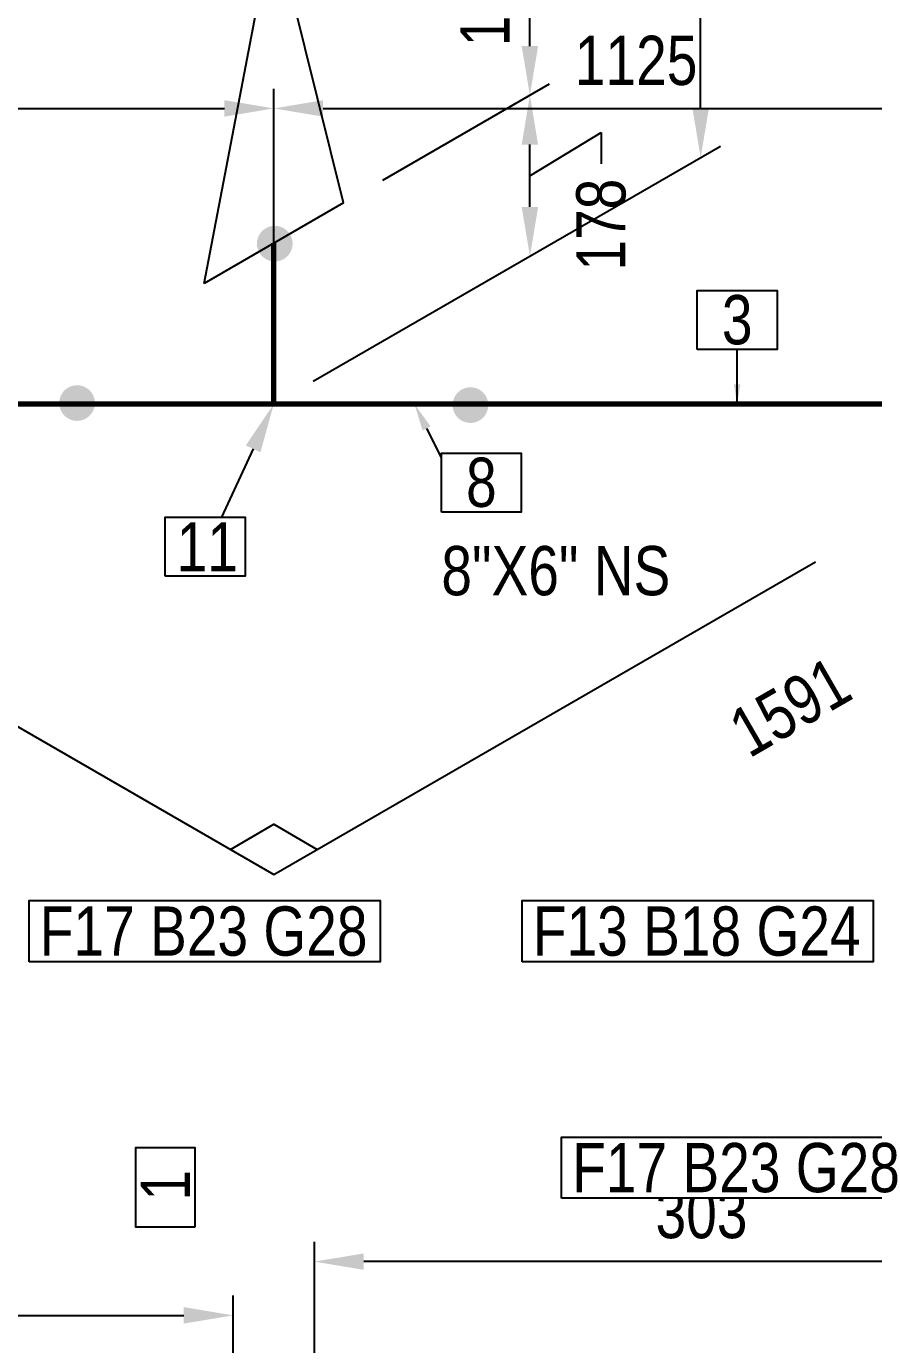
# Model space of a CAD drawing. Header units: millimetres. Extents: x 0 to 594, y 0 to 420.
# Drawn here: x 256.2 to 299.1, y 213 to 279.9 of the extents above; entities that cross this region are included whole.
import ezdxf
from ezdxf import colors
from ezdxf.entities.mleader import LeaderData, LeaderLine
from ezdxf.enums import TextEntityAlignment as Align
from ezdxf.math import Vec2, Vec3

# ---------------------------------------------------------------- set-up
doc = ezdxf.new("R2010")
doc.units = ezdxf.units.MM
doc.header["$LTSCALE"] = 0.25
for name, color, linetype in [('기울이기 상자', 7, 'Continuous'), ('기호', 4, 'Continuous'), ('용접', 1, 'Continuous'), ('주석', 7, 'Continuous'), ('치수', 1, 'Continuous')]:
    doc.layers.add(name, color=color, linetype=linetype)
doc.layers.add('파이프', color=3, linetype='Continuous', lineweight=70)
doc.styles.add('AdskIsoAnnotation', font='arial.ttf', dxfattribs={"width": 0.8, "height": 1})
doc.styles.add('AdskIsoMetric', font='arial.ttf', dxfattribs={"width": 0.8, "height": 2.5})
doc.styles.add('AdskIsoMetric-30', font='arial.ttf', dxfattribs={"width": 0.8, "height": 2.5})
doc.styles.add('AdskIsoMetric30', font='arial.ttf', dxfattribs={"width": 0.8, "oblique": 30, "height": 2.5})
doc.styles.get("Standard").update_dxf_attribs({"font": 'arial.ttf'})
doc.dimstyles.new('AdskIsoMetric', dxfattribs={"dimtxt": 2.5, "dimasz": 2.5, "dimexe": 1, "dimexo": 2, "dimgap": 0.8, "dimtad": 1, "dimdec": 0, "dimrnd": 1, "dimzin": 0, "dimdsep": 46, "dimtxsty": 'AdskIsoMetric', "dimcen": 0, "dimclrt": 7, "dimadec": 0, "dimazin": 0, "dimtfac": 1, "dimtdec": 0, "dimtmove": 1, "dimatfit": 3, "dimfxl": 0, "dimfrac": 2, "dimtolj": 1, "dimtzin": 0, "dimarcsym": 0})

# ---------------------------------------------------------------- blocks, each defined once
blk = doc.blocks.new('리듀서 CONC-1-IsoRight')
at = {"color": 0, "linetype": 'ByBlock', "lineweight": -2, "extrusion": (0.707107, 0.408248, -0.57735)}
for p, q in [((-0.2652, 0.2041), (-0.2652, 0.1021)), ((0.2652, 0.051), (-0.2652, 0.2041)), ((0.2652, -0.3572), (-0.2652, 0.1021)), ((0.2652, 0.051), (0.2652, -0.3572))]:
    blk.add_line(p, q, dxfattribs=at)
blk = doc.blocks.new('*D92')
at = {"layer": 'Defpoints', "color": 0}
for p in [(270.762, 217.231), (270.762, 202.231), (310.028, 202.231)]:
    blk.add_point(p, dxfattribs=at)
at = {"layer": '치수', "color": 0, "lineweight": -2}
for p, q in [((270.762, 204.231), (270.762, 218.231)), ((310.028, 204.231), (310.028, 218.231)), ((307.528, 217.231), (273.262, 217.231))]:
    blk.add_line(p, q, dxfattribs=at)
at = {"layer": '치수', "color": 0}
for points in [[(273.262, 217.647), (273.262, 216.814), (270.762, 217.231)], [(307.528, 217.647), (307.528, 216.814), (310.028, 217.231)]]:
    blk.add_solid(points, dxfattribs=at)
at = {"layer": '치수', "color": 7, "insert": (290.395, 219.651), "char_height": 2.5, "attachment_point": 5, "rotation": 359.99998, "style": 'AdskIsoMetric'}
blk.add_mtext('\\A1;303', dxfattribs=at)
blk = doc.blocks.new('*D94')
at = {"layer": 'Defpoints', "color": 0}
for p in [(266.64, 214.505), (227.374, 199.505), (266.64, 199.505)]:
    blk.add_point(p, dxfattribs=at)
at = {"layer": '치수', "color": 0, "lineweight": -2}
for p, q in [((227.374, 201.505), (227.374, 215.505)), ((266.64, 201.505), (266.64, 215.505)), ((229.874, 214.505), (264.14, 214.505))]:
    blk.add_line(p, q, dxfattribs=at)
at = {"layer": '치수', "color": 0}
for points in [[(229.874, 214.922), (229.874, 214.088), (227.374, 214.505)], [(264.14, 214.922), (264.14, 214.088), (266.64, 214.505)]]:
    blk.add_solid(points, dxfattribs=at)
at = {"layer": '치수', "color": 7, "insert": (247.007, 216.925), "char_height": 2.5, "attachment_point": 5, "style": 'AdskIsoMetric'}
blk.add_mtext('\\A1;303', dxfattribs=at)
blk = doc.blocks.new('*D106')
at = {"layer": 'Defpoints', "color": 0}
for p in [(281.692, 276.401), (272.237, 270.942), (268.701, 260.736)]:
    blk.add_point(p, dxfattribs=at)
at = {"layer": '치수', "color": 0, "lineweight": -2}
for p, q in [((274.237, 272.097), (282.692, 276.978)), ((281.692, 272.318), (285.307, 274.52)), ((285.307, 274.52), (285.307, 272.92)), ((281.692, 270.736), (281.692, 273.901)), ((270.701, 261.891), (282.692, 268.813))]:
    blk.add_line(p, q, dxfattribs=at)
at = {"layer": '치수', "color": 0}
for points in [[(281.275, 273.901), (282.108, 273.901), (281.692, 276.401)], [(281.275, 270.736), (282.108, 270.736), (281.692, 268.236)]]:
    blk.add_solid(points, dxfattribs=at)
at = {"layer": '치수', "color": 7, "insert": (285.307, 269.838), "char_height": 2.5, "attachment_point": 5, "rotation": 90, "style": 'AdskIsoMetric-30'}
blk.add_mtext('\\A1;178', dxfattribs=at)
blk = doc.blocks.new('*D87')
at = {"layer": 'Defpoints', "color": 0}
for p in [(281.692, 288.648), (272.237, 283.189), (272.237, 270.942)]:
    blk.add_point(p, dxfattribs=at)
at = {"layer": '치수', "color": 0, "lineweight": -2}
for p, q in [((274.237, 284.344), (282.692, 289.226)), ((281.692, 278.901), (281.692, 286.148)), ((274.237, 272.097), (282.692, 276.978))]:
    blk.add_line(p, q, dxfattribs=at)
at = {"layer": '치수', "color": 0}
for points in [[(281.275, 286.148), (282.108, 286.148), (281.692, 288.648)], [(281.275, 278.901), (282.108, 278.901), (281.692, 276.401)]]:
    blk.add_solid(points, dxfattribs=at)
at = {"layer": '치수', "color": 7, "insert": (279.425, 281.216), "char_height": 2.5, "attachment_point": 5, "rotation": 90, "style": 'AdskIsoMetric-30'}
blk.add_mtext('\\A1;152', dxfattribs=at)
blk = doc.blocks.new('*D109')
at = {"layer": 'Defpoints', "color": 0}
for p in [(290.352, 313.091), (268.701, 300.591), (268.701, 260.736)]:
    blk.add_point(p, dxfattribs=at)
at = {"layer": '치수', "color": 0, "lineweight": -2}
for p, q in [((270.701, 301.746), (291.352, 313.669)), ((290.352, 275.736), (290.352, 310.591)), ((270.701, 261.891), (291.352, 273.813))]:
    blk.add_line(p, q, dxfattribs=at)
at = {"layer": '치수', "color": 0}
for points in [[(289.935, 310.591), (290.769, 310.591), (290.352, 313.091)], [(289.935, 275.736), (290.769, 275.736), (290.352, 273.236)]]:
    blk.add_solid(points, dxfattribs=at)
at = {"layer": '치수', "color": 7, "insert": (288.086, 291.855), "char_height": 2.5, "attachment_point": 5, "rotation": 90, "style": 'AdskIsoMetric-30'}
blk.add_mtext('\\A1;615', dxfattribs=at)
blk = doc.blocks.new('*D119')
at = {"layer": 'Defpoints', "color": 0}
for p in [(268.701, 275.736), (227.374, 260.736), (268.701, 260.736)]:
    blk.add_point(p, dxfattribs=at)
at = {"layer": '치수', "color": 0, "lineweight": -2}
for p, q in [((227.374, 262.736), (227.374, 276.736)), ((268.701, 262.736), (268.701, 276.736)), ((229.874, 275.736), (266.201, 275.736))]:
    blk.add_line(p, q, dxfattribs=at)
at = {"layer": '치수', "color": 0}
for points in [[(229.874, 276.152), (229.874, 275.319), (227.374, 275.736)], [(266.201, 276.152), (266.201, 275.319), (268.701, 275.736)]]:
    blk.add_solid(points, dxfattribs=at)
at = {"layer": '치수', "color": 7, "insert": (248.038, 278.155), "char_height": 2.5, "attachment_point": 5, "style": 'AdskIsoMetric'}
blk.add_mtext('\\A1;1125', dxfattribs=at)
blk = doc.blocks.new('*D120')
at = {"layer": 'Defpoints', "color": 0}
for p in [(310.028, 275.736), (268.701, 260.736), (310.028, 260.736)]:
    blk.add_point(p, dxfattribs=at)
at = {"layer": '치수', "color": 0, "lineweight": -2}
for p, q in [((268.701, 262.736), (268.701, 276.736)), ((310.028, 262.736), (310.028, 276.736)), ((271.201, 275.736), (307.528, 275.736))]:
    blk.add_line(p, q, dxfattribs=at)
at = {"layer": '치수', "color": 0}
for points in [[(271.201, 276.152), (271.201, 275.319), (268.701, 275.736)], [(307.528, 276.152), (307.528, 275.319), (310.028, 275.736)]]:
    blk.add_solid(points, dxfattribs=at)
at = {"layer": '치수', "color": 7, "insert": (287.079, 278.155), "char_height": 2.5, "attachment_point": 5, "style": 'AdskIsoMetric'}
blk.add_mtext('\\A1;1125', dxfattribs=at)
blk = doc.blocks.new('*D136')
at = {"layer": 'Defpoints', "color": 0}
for p in [(227.374, 260.736), (268.7, 236.875), (268.701, 236.876)]:
    blk.add_point(p, dxfattribs=at)
at = {"layer": '치수', "color": 7, "insert": (244.934, 243.966), "char_height": 2.5, "attachment_point": 5, "rotation": 330, "style": 'AdskIsoMetric30'}
blk.add_mtext('\\A1;1591', dxfattribs=at)
blk = doc.blocks.new('*D137')
at = {"layer": 'Defpoints', "color": 0}
for p in [(310.028, 260.736), (310.029, 260.735), (268.701, 236.876)]:
    blk.add_point(p, dxfattribs=at)
at = {"layer": '치수', "color": 7, "insert": (294.888, 245.363), "char_height": 2.5, "attachment_point": 5, "rotation": 30, "style": 'AdskIsoMetric-30'}
blk.add_mtext('\\A1;1591', dxfattribs=at)
blk = doc.blocks.new('티-1-Iso2DSkew90')
at = {"color": 0, "linetype": 'ByBlock', "lineweight": -2, "extrusion": (2.57183e-13, 0.57735, -0.816497)}
for p, q in [((0, 0), (0, 8.165)), ((0, 0), (-10, 0)), ((10, 0), (0, 0))]:
    blk.add_line(p, q, dxfattribs=at)
blk = doc.blocks.new('Buttweld')
at = {"lineweight": -2}
blk.add_hatch(color=0, dxfattribs=at).paths.add_polyline_path([(0.044, -0.0026), (0.0433, 0.0053), (0.0413, 0.0129), (0.0379, 0.02), (0.0334, 0.0265), (0.0278, 0.0321), (0.0214, 0.0366), (0.0142, 0.0399), (0.0066, 0.042), (-0.0013, 0.0427), (-0.0091, 0.042), (-0.0168, 0.0399), (-0.0239, 0.0366), (-0.0304, 0.0321), (-0.036, 0.0265), (-0.0405, 0.02), (-0.0438, 0.0129), (-0.0459, 0.0053), (-0.0466, -0.0026), (-0.0459, -0.0105), (-0.0438, -0.0181), (-0.0405, -0.0252), (-0.036, -0.0317), (-0.0304, -0.0373), (-0.0239, -0.0418), (-0.0168, -0.0452), (-0.0091, -0.0472), (-0.0013, -0.0479), (0.0066, -0.0472), (0.0142, -0.0452), (0.0214, -0.0418), (0.0278, -0.0373), (0.0334, -0.0317), (0.0379, -0.0252), (0.0413, -0.0181), (0.0433, -0.0105)], is_closed=False, flags=0)
blk = doc.blocks.new('AnnoRect')
at = {"color": 0, "linetype": 'ByBlock', "lineweight": -2}
blk.add_wipeout([(-0.8095, -0.6), (-0.8095, 0.6), (0.8095, 0.6), (0.8095, -0.6)], dxfattribs=at)
blk.add_lwpolyline([(-0.8095, -0.6), (-0.8095, 0.6), (0.8095, 0.6), (0.8095, -0.6)], close=True, dxfattribs=at)
at = {"color": 0, "linetype": 'ByBlock', "lineweight": -2, "style": 'AdskIsoAnnotation', "width": 0.8}
blk.add_attdef('XX', text='', height=1, dxfattribs=at).set_placement((0, 0), align=Align.MIDDLE_CENTER)

msp = doc.modelspace()

# ---------------------------------------------------------------- linework, layer by layer
at = {"layer": '기울이기 상자', "extrusion": (-1.01955e-13, 5.28585e-13, -1)}
msp.add_lwpolyline([(-241.2307, 252.7358), (-268.7013, 236.8756), (-296.172, 252.7358)], dxfattribs=at)
at = {"layer": '기울이기 상자', "color": 1, "extrusion": (-1.01955e-13, 5.28585e-13, -1)}
msp.add_lwpolyline([(-266.5016, 238.1456), (-268.7013, 239.4156), (-270.901, 238.1456)], dxfattribs=at)
at = {"layer": '파이프'}
for points in [[(258.7013, 260.7358), (237.3743, 260.7358)], [(300.0284, 260.7358), (278.7013, 260.7358)]]:
    msp.add_lwpolyline(points, dxfattribs=at)

# ---------------------------------------------------------------- block references
at = {"layer": '기호', "xscale": 20, "yscale": 20, "zscale": 20, "rotation": 300.0000000001684}
msp.add_blockref('리듀서 CONC-1-IsoRight', (268.7013, 275.0245), dxfattribs=at)
at = {"layer": '용접', "xscale": 20, "yscale": 20, "zscale": 20}
for p, rotation in [((268.7013, 268.9008), 90.00000000003932), ((258.7013, 260.7358), 180)]:
    msp.add_blockref('Buttweld', p, dxfattribs=dict(at, rotation=rotation))
msp.add_blockref('Buttweld', (278.7013, 260.7358), dxfattribs=at)
at = {"layer": '주석'}
ref = msp.add_blockref('AnnoRect', (265.2013, 234), dxfattribs=dict(at, xscale=11, yscale=2.586971350613916, zscale=2.5))
ref.add_attrib('XX_001', 'F17 B23 G28', (256.8384, 232.7509), dxfattribs={"layer": '0', "color": 0, "linetype": 'ByBlock', "lineweight": -2, "height": 2.5, "style": 'AdskIsoAnnotation', "width": 0.8})
ref = msp.add_blockref('AnnoRect', (290.2013, 234), dxfattribs=dict(at, xscale=10.99169741697417, yscale=2.586971350613916, zscale=2.5))
ref.add_attrib('XX_001', 'F13 B18 G24', (281.8446, 232.7509), dxfattribs={"layer": '0', "color": 0, "linetype": 'ByBlock', "lineweight": -2, "height": 2.5, "style": 'AdskIsoAnnotation', "width": 0.8})
ref = msp.add_blockref('AnnoRect', (263.2013, 221), dxfattribs=dict(at, xscale=2.5, yscale=2.5, zscale=2.5, rotation=89.99999999933023))
ref.add_attrib('XX_001', '1', (264.4565, 220.3274), dxfattribs={"layer": '0', "color": 0, "linetype": 'ByBlock', "lineweight": -2, "height": 2.5, "rotation": 90, "style": 'AdskIsoAnnotation', "width": 0.8})
at = {"layer": '파이프'}
msp.add_blockref('티-1-Iso2DSkew90', (268.7013, 260.7358), dxfattribs=at)

# ---------------------------------------------------------------- texts
at = {"layer": '주석', "insert": (277.2013, 251), "char_height": 2.5, "attachment_point": 7, "style": 'AdskIsoAnnotation'}
msp.add_mtext('{\\Q0;8"X6" NS}', dxfattribs=at)

# ---------------------------------------------------------------- dimensions: what is measured, and where the dimension line sits
at = {"layer": '치수'}
for base, p1, p2, angle, text, override, picture, middle in [((290.352, 313.0912), (268.7013, 260.7358), (268.7013, 300.5912), 90, '615', {"dimtad": 0, "dimlfac": 15.41944, "dimtxsty": 'AdskIsoMetric-30', "dimse1": 0, "dimse2": 0, "dimsd1": 0, "dimsd2": 0, "dimtmove": 1}, '*D109', (288.0857, 291.8551)), ((281.6917, 288.6482), (272.2369, 270.942), (272.2369, 283.1895), 90, '152', {"dimtad": 0, "dimlfac": 12.443408, "dimtxsty": 'AdskIsoMetric-30', "dimse1": 0, "dimse2": 0, "dimsd1": 0, "dimsd2": 0, "dimtmove": 1}, '*D87', (279.4254, 281.2161)), ((268.7013, 275.7358), (227.3743, 260.7358), (268.7013, 260.7358), 0, '1125', {"dimtad": 0, "dimlfac": 27.221879, "dimtxsty": 'AdskIsoMetric', "dimse1": 0, "dimse2": 0, "dimsd1": 0, "dimsd2": 0, "dimtmove": 1}, '*D119', (248.0378, 278.1553)), ((310.0284, 275.7358), (268.7013, 260.7358), (310.0284, 260.7358), 0, '1125', {"dimtad": 0, "dimlfac": 27.221879, "dimtxsty": 'AdskIsoMetric', "dimse1": 0, "dimse2": 0, "dimsd1": 0, "dimsd2": 0, "dimtmove": 1}, '*D120', (287.0789, 278.1553)), ((281.6917, 276.4008), (268.7013, 260.7358), (272.2369, 270.942), 90, '178', {"dimtad": 0, "dimlfac": 17.420771, "dimtxsty": 'AdskIsoMetric-30', "dimse1": 0, "dimse2": 0, "dimsd1": 0, "dimsd2": 0, "dimtmove": 1}, '*D106', (285.3074, 272.1198)), ((268.7005, 236.8751), (227.3743, 260.7358), (268.7013, 236.8756), 330, '1591', {"dimtad": 0, "dimlfac": 33.339857, "dimtxsty": 'AdskIsoMetric30', "dimse1": 1, "dimse2": 1, "dimsd1": 1, "dimsd2": 1, "dimtmove": 2}, '*D136', (244.9342, 243.9658)), ((310.0293, 260.7353), (268.7013, 236.8756), (310.0284, 260.7358), 30, '1591', {"dimtad": 0, "dimlfac": 33.339857, "dimtxsty": 'AdskIsoMetric-30', "dimse1": 1, "dimse2": 1, "dimsd1": 1, "dimsd2": 1, "dimtmove": 2}, '*D137', (294.8882, 245.3628)), ((270.7624, 217.2307), (310.0284, 202.2307), (270.7624, 202.2307), 179.999977, '303', {"dimtad": 0, "dimlfac": 7.706077, "dimtxsty": 'AdskIsoMetric', "dimse1": 0, "dimse2": 0, "dimsd1": 0, "dimsd2": 0, "dimtmove": 1}, '*D92', (290.3954, 219.651)), ((266.6403, 214.5049), (227.3743, 199.5049), (266.6403, 199.505), 0.000023, '303', {"dimtad": 0, "dimlfac": 7.706076, "dimtxsty": 'AdskIsoMetric', "dimse1": 0, "dimse2": 0, "dimsd1": 0, "dimsd2": 0, "dimtmove": 1}, '*D94', (247.0073, 216.9252))]:
    dim = msp.add_linear_dim(base=base, p1=p1, p2=p2, angle=angle, text=text, dimstyle='AdskIsoMetric', override=override, dxfattribs=at)
    dim.commit()
    dim.dimension.update_dxf_attribs({"geometry": picture, "text_midpoint": middle, "dimtype": 160})

# ---------------------------------------------------------------- leaders
at = {"layer": '주석'}
ml = msp.add_multileader_mtext('Standard', dxfattribs=at)
ml.set_content('')
ml.set_leader_properties()
ml.build(insert=Vec2(0, 0))
ml.multileader.update_dxf_attribs({"dogleg_length": 0, "arrow_head_size": 0})
ctx = ml.context
ctx.base_point, ctx.arrow_head_size, ctx.plane_origin = Vec3(292.2013, 263.5), 0, Vec3(53.2013, 0)
notes = []
notes.append((ctx, [(0, (1, 1, 0), (292.2013, 263.5), (-1, 0), 0, [(0, [(292.2013, 260.7358)], 0, [])])]))
ctx.mtext, ml.multileader.dxf.content_type = None, 0
ml = msp.add_multileader_mtext('Standard', dxfattribs=at)
ml.set_content('')
ml.set_leader_properties()
ml.build(insert=Vec2(0, 0))
ml.multileader.update_dxf_attribs({"dogleg_length": 0, "arrow_head_size": 2.5})
ctx = ml.context
ctx.base_point, ctx.arrow_head_size, ctx.plane_origin = Vec3(266.0585, 255), 2.5, Vec3(53.2013, 0)
notes.append((ctx, [(0, (1, 1, 0), (266.0585, 255), (-1, 0), 0, [(0, [(268.7013, 260.7358)], 0, [])])]))
ctx.mtext, ml.multileader.dxf.content_type = None, 0
ml = msp.add_multileader_mtext('Standard', dxfattribs=at)
ml.set_content('')
ml.set_leader_properties()
ml.build(insert=Vec2(0, 0))
ml.multileader.update_dxf_attribs({"dogleg_length": 0, "arrow_head_size": 1.376})
ctx = ml.context
ctx.base_point, ctx.arrow_head_size, ctx.plane_origin = Vec3(277.2013, 258), 1.376, Vec3(53.2013, 0)
notes.append((ctx, [(0, (1, 1, 0), (277.2013, 258), (-1, 0), 0, [(0, [(275.8354, 260.7358)], 0, [])])]))
ctx.mtext, ml.multileader.dxf.content_type = None, 0
for ctx, leaders in notes:
    for number, flags, end, landing, length, lines in leaders:
        leader = LeaderData()
        leader.index, (leader.has_last_leader_line, leader.has_dogleg_vector, leader.attachment_direction) = number, flags
        leader.last_leader_point, leader.dogleg_vector, leader.dogleg_length = Vec3(end), Vec3(landing), length
        for number, points, colour, breaks in lines:
            line = LeaderLine()
            line.index, line.vertices, line.color, line.breaks = number, Vec3.list(points), colors.encode_raw_color(colour), breaks
            leader.lines.append(line)
        ctx.leaders.append(leader)

# ---------------------------------------------------------------- next in the draw order: block references
ref = msp.add_blockref('AnnoRect', (292.2013, 265), dxfattribs=dict(at, xscale=2.5, yscale=2.5, zscale=2.5))
ref.add_attrib('XX_001', '3', (291.4292, 263.7671), dxfattribs={"layer": '0', "color": 0, "linetype": 'ByBlock', "lineweight": -2, "height": 2.5, "style": 'AdskIsoAnnotation', "width": 0.8})
ref = msp.add_blockref('AnnoRect', (279.2251, 256.7519), dxfattribs=dict(at, xscale=2.5, yscale=2.5, zscale=2.5))
ref.add_attrib('XX_001', '8', (278.453, 255.5181), dxfattribs={"layer": '0', "color": 0, "linetype": 'ByBlock', "lineweight": -2, "height": 2.5, "style": 'AdskIsoAnnotation', "width": 0.8})
ref = msp.add_blockref('AnnoRect', (265.2251, 253.5), dxfattribs=dict(at, xscale=2.5, yscale=2.5, zscale=2.5))
ref.add_attrib('XX_001', '11', (263.7756, 252.2449), dxfattribs={"layer": '0', "color": 0, "linetype": 'ByBlock', "lineweight": -2, "height": 2.5, "style": 'AdskIsoAnnotation', "width": 0.8})
ref = msp.add_blockref('AnnoRect', (292.2013, 222), dxfattribs=dict(at, xscale=11, yscale=2.586971350613916, zscale=2.5))
ref.add_attrib('XX_001', 'F17 B23 G28', (283.8384, 220.7509), dxfattribs={"layer": '0', "color": 0, "linetype": 'ByBlock', "lineweight": -2, "height": 2.5, "style": 'AdskIsoAnnotation', "width": 0.8})

doc.saveas('drawing.dxf')
